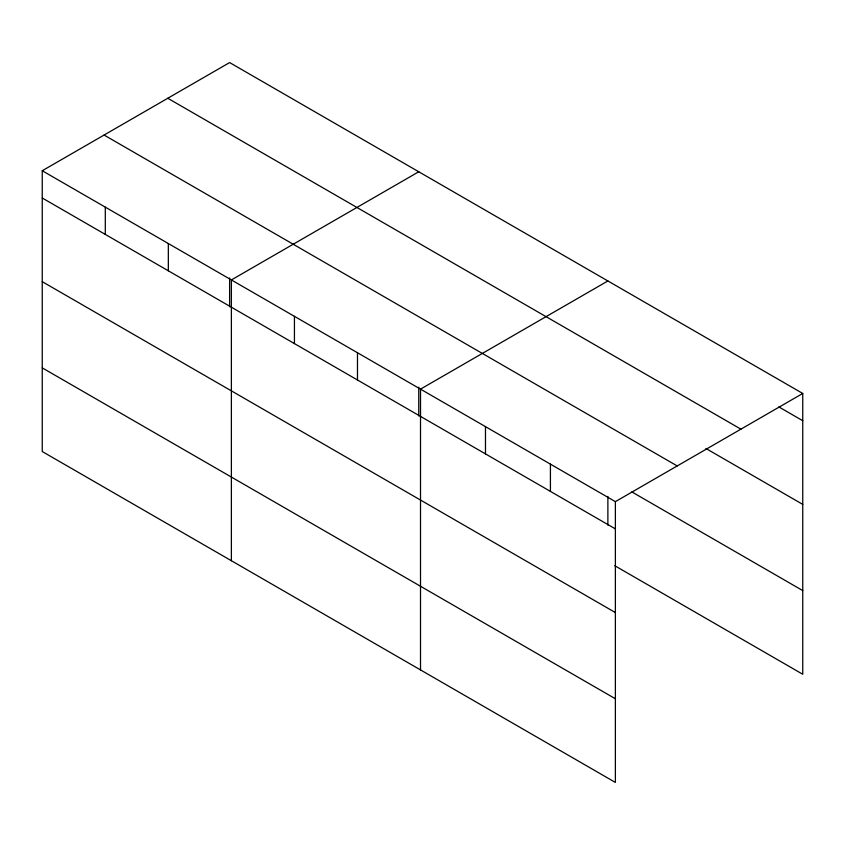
<?xml version="1.0" encoding="UTF-8"?>
<svg xmlns="http://www.w3.org/2000/svg" width="845" height="845" viewBox="0 0 845 845"><rect width="100%" height="100%" fill="white"/><g stroke="black" fill="none" stroke-linecap="round" stroke-linejoin="round"><path stroke-width="1.27" d="M615.382 612.562L615.382 501.645L42.25 170.743L42.25 451.536L615.382 782.428L615.382 612.562L42.25 281.67M614.727 565.696L802.75 674.257L802.75 393.464L229.618 62.572L42.25 170.743M418.75 171.767L231.382 279.938L231.382 560.731M607.882 280.962L420.514 389.133L420.514 669.927M615.382 501.645L802.75 393.464M778.815 406.899L802.75 420.715M167.785 98.263L740.917 429.165M705.892 448.463L802.75 504.391M104.083 135.052L677.215 465.944M631.817 491.896L802.75 590.592M42.25 198.005L615.382 528.896M42.25 367.871L615.382 698.762M607.882 496.385L607.882 525.146M550.422 464.137L550.422 491.399M485.474 426.64L485.474 453.892M418.75 387.19L418.75 415.951M357.477 352.735L357.477 379.996M294.43 316.336L294.43 343.598M229.618 277.994L229.618 306.756M168.335 243.54L168.335 270.801M105.298 207.141L105.298 234.403"/></g></svg>
